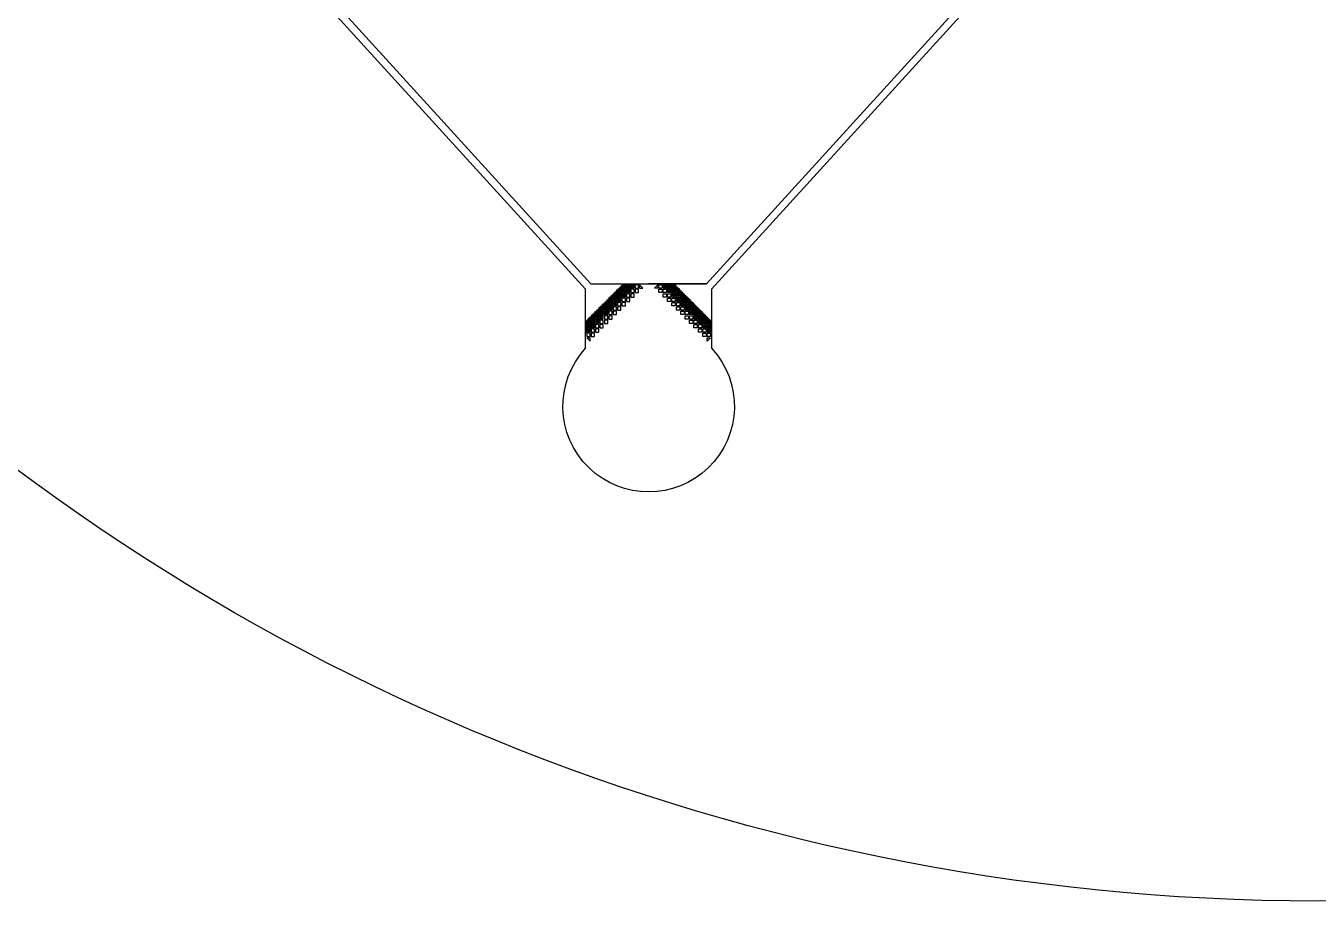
# Model space of a CAD drawing. Header units: inches. Extents: x -29.3 to 29.3, y -29.3 to 29.3.
# Drawn here: x -17.42 to 0, y -29.34 to -17.54 of the extents above; entities that cross this region are included whole.
import ezdxf

# ---------------------------------------------------------------- set-up
doc = ezdxf.new("R2010")
doc.units = ezdxf.units.IN
doc.header["$MEASUREMENT"] = 0

msp = doc.modelspace()

# ---------------------------------------------------------------- linework, layer by layer
for p, q in [((-9.362, -21.02), (-9.307, -21.02)), ((-8.684, -21.02), (-8.738, -21.02)), ((-9.867, -21.525), (-9.867, -21.565)), ((-8.179, -21.525), (-8.179, -21.565))]:
    msp.add_line(p, q)
for points in [[(-8.869, 6.842), (-8.873, -0.312), (-9.02, -0.521), (-9.02, -0.591), (-8.704, -0.591), (-0.923, -9.046), (-0.923, -13.124), (-8.174, -21.086), (-8.174, -21.882, -2.283917), (-9.872, -21.882), (-9.872, -21.086), (-17.123, -13.124), (-17.123, -9.046), (-9.342, -0.591), (-9.025, -0.591), (-9.025, -0.521), (-9.173, -0.312)], [(-11.209, -14.559), (-9.203, -11.018, 0.435677), (-9.238, -10.98), (-11.937, -10.98, -1), (-11.937, -10.77), (-9.238, -10.77, 1), (-9.238, -10.7), (-11.937, -10.7, -1), (-11.937, -10.49), (-9.238, -10.49, 1), (-9.238, -10.42), (-11.937, -10.42, -1), (-11.937, -10.21), (-9.238, -10.21, 0.414214), (-9.203, -10.175), (-9.143, -0.895), (-9.063, -0.691), (-9.298, -0.691), (-17.023, -9.085), (-17.023, -13.085), (-9.801, -21.015), (-8.245, -21.015), (-9.023, -21.015)], [(-8.245, -21.015), (-1.023, -13.085), (-1.023, -9.085), (-8.748, -0.691), (-8.983, -0.691), (-8.899, -0.895), (-8.841, -10.175, 0.414214), (-8.806, -10.21), (-6.106, -10.211, -1), (-6.107, -10.421), (-8.806, -10.42, 1), (-8.806, -10.49), (-6.107, -10.491, -1), (-6.107, -10.701), (-8.806, -10.7, 1), (-8.806, -10.77), (-6.107, -10.771, -1), (-6.107, -10.981), (-8.806, -10.98, 0.489036), (-8.84, -11.024), (-6.836, -14.559)]]:
    msp.add_lwpolyline(points, format="xyb")
for points in [[(-9.411, -21.075), (-9.422, -21.075), (-9.411, -21.065)], [(-9.396, -21.06), (-9.407, -21.06), (-9.396, -21.05)], [(-9.407, -21.075), (-9.407, -21.065), (-9.396, -21.065), (-9.396, -21.075)], [(-9.382, -21.045), (-9.392, -21.045), (-9.382, -21.035)], [(-9.392, -21.06), (-9.392, -21.05), (-9.382, -21.05), (-9.382, -21.06)], [(-9.392, -21.075), (-9.392, -21.065), (-9.382, -21.065), (-9.382, -21.075)], [(-9.367, -21.03), (-9.377, -21.03), (-9.367, -21.02)], [(-9.377, -21.045), (-9.377, -21.035), (-9.367, -21.035), (-9.367, -21.045)], [(-9.377, -21.06), (-9.377, -21.05), (-9.367, -21.05), (-9.367, -21.06)], [(-9.377, -21.075), (-9.377, -21.065), (-9.367, -21.065), (-9.367, -21.075)], [(-9.362, -21.03), (-9.362, -21.02), (-9.352, -21.02), (-9.352, -21.03)], [(-9.362, -21.045), (-9.362, -21.035), (-9.352, -21.035), (-9.352, -21.045)], [(-9.362, -21.06), (-9.362, -21.05), (-9.352, -21.05), (-9.352, -21.06)], [(-9.352, -21.065), (-9.352, -21.075), (-9.362, -21.075), (-9.362, -21.065)], [(-9.347, -21.03), (-9.347, -21.02), (-9.337, -21.02), (-9.337, -21.03)], [(-9.347, -21.045), (-9.347, -21.035), (-9.337, -21.035), (-9.337, -21.045)], [(-9.347, -21.05), (-9.337, -21.05), (-9.337, -21.06), (-9.347, -21.06)], [(-9.337, -21.075), (-9.347, -21.075), (-9.347, -21.065), (-9.337, -21.065)], [(-9.332, -21.03), (-9.332, -21.02), (-9.322, -21.02), (-9.322, -21.03)], [(-9.322, -21.035), (-9.322, -21.045), (-9.332, -21.045), (-9.332, -21.035)], [(-9.33, -21.075), (-9.307, -21.075), (-9.307, -21.052), (-9.33, -21.052)], [(-9.318, -21.02), (-9.307, -21.02), (-9.307, -21.03), (-9.318, -21.03)], [(-9.307, -21.045), (-9.318, -21.045), (-9.318, -21.035), (-9.307, -21.035)], [(-9.3, -21.045), (-9.278, -21.045), (-9.278, -21.023), (-9.3, -21.023)], [(-9.278, -21.075), (-9.278, -21.052), (-9.3, -21.052), (-9.3, -21.075)], [(-9.248, -21.045), (-9.248, -21.023), (-9.27, -21.023), (-9.27, -21.045)], [(-9.27, -21.075), (-9.248, -21.075), (-9.248, -21.052), (-9.27, -21.052)], [(-9.241, -21.045), (-9.218, -21.045), (-9.218, -21.023), (-9.241, -21.023)], [(-9.218, -21.075), (-9.218, -21.052), (-9.241, -21.052), (-9.241, -21.075)], [(-9.204, -21.03), (-9.204, -21.075), (-9.159, -21.075), (-9.159, -21.03)], [(-9.144, -21.075), (-9.099, -21.075), (-9.144, -21.03)], [(-8.901, -21.075), (-8.946, -21.075), (-8.901, -21.03)], [(-8.842, -21.03), (-8.842, -21.075), (-8.887, -21.075), (-8.887, -21.03)], [(-8.805, -21.045), (-8.828, -21.045), (-8.828, -21.023), (-8.805, -21.023)], [(-8.828, -21.075), (-8.828, -21.052), (-8.805, -21.052), (-8.805, -21.075)], [(-8.798, -21.045), (-8.798, -21.023), (-8.775, -21.023), (-8.775, -21.045)], [(-8.775, -21.075), (-8.798, -21.075), (-8.798, -21.052), (-8.775, -21.052)], [(-8.746, -21.045), (-8.768, -21.045), (-8.768, -21.023), (-8.746, -21.023)], [(-8.768, -21.075), (-8.768, -21.052), (-8.746, -21.052), (-8.746, -21.075)], [(-8.728, -21.02), (-8.738, -21.02), (-8.738, -21.03), (-8.728, -21.03)], [(-8.738, -21.045), (-8.728, -21.045), (-8.728, -21.035), (-8.738, -21.035)], [(-8.716, -21.075), (-8.738, -21.075), (-8.738, -21.052), (-8.716, -21.052)], [(-8.713, -21.03), (-8.713, -21.02), (-8.724, -21.02), (-8.724, -21.03)], [(-8.724, -21.035), (-8.724, -21.045), (-8.713, -21.045), (-8.713, -21.035)], [(-8.698, -21.03), (-8.698, -21.02), (-8.709, -21.02), (-8.709, -21.03)], [(-8.698, -21.045), (-8.698, -21.035), (-8.709, -21.035), (-8.709, -21.045)], [(-8.698, -21.05), (-8.709, -21.05), (-8.709, -21.06), (-8.698, -21.06)], [(-8.709, -21.075), (-8.698, -21.075), (-8.698, -21.065), (-8.709, -21.065)], [(-8.684, -21.03), (-8.684, -21.02), (-8.694, -21.02), (-8.694, -21.03)], [(-8.684, -21.045), (-8.684, -21.035), (-8.694, -21.035), (-8.694, -21.045)], [(-8.684, -21.06), (-8.684, -21.05), (-8.694, -21.05), (-8.694, -21.06)], [(-8.694, -21.065), (-8.694, -21.075), (-8.684, -21.075), (-8.684, -21.065)], [(-8.679, -21.03), (-8.669, -21.03), (-8.679, -21.02)], [(-8.669, -21.045), (-8.669, -21.035), (-8.679, -21.035), (-8.679, -21.045)], [(-8.669, -21.06), (-8.669, -21.05), (-8.679, -21.05), (-8.679, -21.06)], [(-8.669, -21.075), (-8.669, -21.065), (-8.679, -21.065), (-8.679, -21.075)], [(-8.664, -21.045), (-8.654, -21.045), (-8.664, -21.035)], [(-8.654, -21.06), (-8.654, -21.05), (-8.664, -21.05), (-8.664, -21.06)], [(-8.654, -21.075), (-8.654, -21.065), (-8.664, -21.065), (-8.664, -21.075)], [(-8.649, -21.06), (-8.639, -21.06), (-8.649, -21.05)], [(-8.639, -21.075), (-8.639, -21.065), (-8.649, -21.065), (-8.649, -21.075)], [(-8.634, -21.075), (-8.624, -21.075), (-8.634, -21.065)], [(-9.589, -21.253), (-9.6, -21.253), (-9.589, -21.243)], [(-9.575, -21.238), (-9.585, -21.238), (-9.575, -21.228)], [(-9.585, -21.253), (-9.585, -21.243), (-9.575, -21.243), (-9.575, -21.253)], [(-9.56, -21.223), (-9.57, -21.223), (-9.56, -21.213)], [(-9.57, -21.238), (-9.57, -21.228), (-9.56, -21.228), (-9.56, -21.238)], [(-9.57, -21.253), (-9.57, -21.243), (-9.56, -21.243), (-9.56, -21.253)], [(-9.545, -21.209), (-9.555, -21.209), (-9.545, -21.198)], [(-9.555, -21.223), (-9.555, -21.213), (-9.545, -21.213), (-9.545, -21.223)], [(-9.555, -21.238), (-9.555, -21.228), (-9.545, -21.228), (-9.545, -21.238)], [(-9.555, -21.253), (-9.555, -21.243), (-9.545, -21.243), (-9.545, -21.253)], [(-9.53, -21.194), (-9.54, -21.194), (-9.53, -21.183)], [(-9.54, -21.209), (-9.54, -21.198), (-9.53, -21.198), (-9.53, -21.209)], [(-9.54, -21.223), (-9.54, -21.213), (-9.53, -21.213), (-9.53, -21.223)], [(-9.54, -21.238), (-9.54, -21.228), (-9.53, -21.228), (-9.53, -21.238)], [(-9.53, -21.243), (-9.53, -21.253), (-9.54, -21.253), (-9.54, -21.243)], [(-9.515, -21.179), (-9.526, -21.179), (-9.515, -21.168)], [(-9.526, -21.194), (-9.526, -21.183), (-9.515, -21.183), (-9.515, -21.194)], [(-9.526, -21.209), (-9.526, -21.198), (-9.515, -21.198), (-9.515, -21.209)], [(-9.526, -21.223), (-9.526, -21.213), (-9.515, -21.213), (-9.515, -21.223)], [(-9.526, -21.228), (-9.515, -21.228), (-9.515, -21.238), (-9.526, -21.238)], [(-9.515, -21.253), (-9.526, -21.253), (-9.526, -21.243), (-9.515, -21.243)], [(-9.5, -21.164), (-9.511, -21.164), (-9.5, -21.154)], [(-9.511, -21.179), (-9.511, -21.168), (-9.5, -21.168), (-9.5, -21.179)], [(-9.511, -21.194), (-9.511, -21.183), (-9.5, -21.183), (-9.5, -21.194)], [(-9.511, -21.209), (-9.511, -21.198), (-9.5, -21.198), (-9.5, -21.209)], [(-9.5, -21.213), (-9.5, -21.223), (-9.511, -21.223), (-9.511, -21.213)], [(-9.485, -21.253), (-9.485, -21.231), (-9.508, -21.231), (-9.508, -21.253)], [(-9.485, -21.149), (-9.496, -21.149), (-9.485, -21.139)], [(-9.496, -21.164), (-9.496, -21.154), (-9.485, -21.154), (-9.485, -21.164)], [(-9.496, -21.179), (-9.496, -21.168), (-9.485, -21.168), (-9.485, -21.179)], [(-9.496, -21.194), (-9.496, -21.183), (-9.485, -21.183), (-9.485, -21.194)], [(-9.496, -21.198), (-9.485, -21.198), (-9.485, -21.209), (-9.496, -21.209)], [(-9.485, -21.223), (-9.496, -21.223), (-9.496, -21.213), (-9.485, -21.213)], [(-9.471, -21.134), (-9.481, -21.134), (-9.471, -21.124)], [(-9.481, -21.149), (-9.481, -21.139), (-9.471, -21.139), (-9.471, -21.149)], [(-9.481, -21.164), (-9.481, -21.154), (-9.471, -21.154), (-9.471, -21.164)], [(-9.481, -21.179), (-9.481, -21.168), (-9.471, -21.168), (-9.471, -21.179)], [(-9.471, -21.183), (-9.471, -21.194), (-9.481, -21.194), (-9.481, -21.183)], [(-9.456, -21.223), (-9.456, -21.201), (-9.478, -21.201), (-9.478, -21.223)], [(-9.456, -21.253), (-9.456, -21.231), (-9.478, -21.231), (-9.478, -21.253)], [(-9.456, -21.119), (-9.466, -21.119), (-9.456, -21.109)], [(-9.466, -21.134), (-9.466, -21.124), (-9.456, -21.124), (-9.456, -21.134)], [(-9.466, -21.149), (-9.466, -21.139), (-9.456, -21.139), (-9.456, -21.149)], [(-9.466, -21.164), (-9.466, -21.154), (-9.456, -21.154), (-9.456, -21.164)], [(-9.466, -21.168), (-9.456, -21.168), (-9.456, -21.179), (-9.466, -21.179)], [(-9.456, -21.194), (-9.466, -21.194), (-9.466, -21.183), (-9.456, -21.183)], [(-9.441, -21.105), (-9.451, -21.105), (-9.441, -21.094)], [(-9.451, -21.119), (-9.451, -21.109), (-9.441, -21.109), (-9.441, -21.119)], [(-9.451, -21.134), (-9.451, -21.124), (-9.441, -21.124), (-9.441, -21.134)], [(-9.451, -21.149), (-9.451, -21.139), (-9.441, -21.139), (-9.441, -21.149)], [(-9.441, -21.154), (-9.441, -21.164), (-9.451, -21.164), (-9.451, -21.154)], [(-9.449, -21.194), (-9.426, -21.194), (-9.426, -21.171), (-9.449, -21.171)], [(-9.426, -21.223), (-9.426, -21.201), (-9.449, -21.201), (-9.449, -21.223)], [(-9.449, -21.253), (-9.426, -21.253), (-9.426, -21.231), (-9.449, -21.231)], [(-9.426, -21.09), (-9.436, -21.09), (-9.426, -21.079)], [(-9.436, -21.105), (-9.436, -21.094), (-9.426, -21.094), (-9.426, -21.105)], [(-9.436, -21.119), (-9.436, -21.109), (-9.426, -21.109), (-9.426, -21.119)], [(-9.436, -21.134), (-9.436, -21.124), (-9.426, -21.124), (-9.426, -21.134)], [(-9.436, -21.139), (-9.426, -21.139), (-9.426, -21.149), (-9.436, -21.149)], [(-9.426, -21.164), (-9.436, -21.164), (-9.436, -21.154), (-9.426, -21.154)], [(-9.422, -21.09), (-9.422, -21.079), (-9.411, -21.079), (-9.411, -21.09)], [(-9.422, -21.105), (-9.422, -21.094), (-9.411, -21.094), (-9.411, -21.105)], [(-9.422, -21.119), (-9.422, -21.109), (-9.411, -21.109), (-9.411, -21.119)], [(-9.411, -21.124), (-9.411, -21.134), (-9.422, -21.134), (-9.422, -21.124)], [(-9.419, -21.164), (-9.396, -21.164), (-9.396, -21.141), (-9.419, -21.141)], [(-9.396, -21.194), (-9.396, -21.171), (-9.419, -21.171), (-9.419, -21.194)], [(-9.419, -21.223), (-9.396, -21.223), (-9.396, -21.201), (-9.419, -21.201)], [(-9.396, -21.253), (-9.396, -21.231), (-9.419, -21.231), (-9.419, -21.253)], [(-9.407, -21.09), (-9.407, -21.079), (-9.396, -21.079), (-9.396, -21.09)], [(-9.407, -21.105), (-9.407, -21.094), (-9.396, -21.094), (-9.396, -21.105)], [(-9.407, -21.109), (-9.396, -21.109), (-9.396, -21.119), (-9.407, -21.119)], [(-9.396, -21.134), (-9.407, -21.134), (-9.407, -21.124), (-9.396, -21.124)], [(-9.392, -21.09), (-9.392, -21.079), (-9.382, -21.079), (-9.382, -21.09)], [(-9.382, -21.094), (-9.382, -21.105), (-9.392, -21.105), (-9.392, -21.094)], [(-9.389, -21.134), (-9.367, -21.134), (-9.367, -21.112), (-9.389, -21.112)], [(-9.367, -21.164), (-9.367, -21.141), (-9.389, -21.141), (-9.389, -21.164)], [(-9.389, -21.194), (-9.367, -21.194), (-9.367, -21.171), (-9.389, -21.171)], [(-9.337, -21.208), (-9.382, -21.208), (-9.382, -21.253), (-9.337, -21.253)], [(-9.377, -21.079), (-9.367, -21.079), (-9.367, -21.09), (-9.377, -21.09)], [(-9.367, -21.105), (-9.377, -21.105), (-9.377, -21.094), (-9.367, -21.094)], [(-9.359, -21.105), (-9.337, -21.105), (-9.337, -21.082), (-9.359, -21.082)], [(-9.337, -21.134), (-9.337, -21.112), (-9.359, -21.112), (-9.359, -21.134)], [(-9.359, -21.164), (-9.337, -21.164), (-9.337, -21.141), (-9.359, -21.141)], [(-9.337, -21.194), (-9.337, -21.171), (-9.359, -21.171), (-9.359, -21.194)], [(-9.307, -21.105), (-9.307, -21.082), (-9.33, -21.082), (-9.33, -21.105)], [(-9.33, -21.134), (-9.307, -21.134), (-9.307, -21.112), (-9.33, -21.112)], [(-9.278, -21.149), (-9.323, -21.149), (-9.323, -21.194), (-9.278, -21.194)], [(-9.323, -21.208), (-9.323, -21.253), (-9.278, -21.253), (-9.278, -21.208)], [(-9.3, -21.105), (-9.278, -21.105), (-9.278, -21.082), (-9.3, -21.082)], [(-9.278, -21.134), (-9.278, -21.112), (-9.3, -21.112), (-9.3, -21.134)], [(-9.218, -21.089), (-9.263, -21.089), (-9.263, -21.134), (-9.218, -21.134)], [(-9.263, -21.149), (-9.263, -21.194), (-9.218, -21.194), (-9.218, -21.149)], [(-9.204, -21.134), (-9.159, -21.134), (-9.159, -21.089), (-9.204, -21.089)], [(-8.842, -21.134), (-8.887, -21.134), (-8.887, -21.089), (-8.842, -21.089)], [(-8.828, -21.089), (-8.783, -21.089), (-8.783, -21.134), (-8.828, -21.134)], [(-8.783, -21.149), (-8.783, -21.194), (-8.828, -21.194), (-8.828, -21.149)], [(-8.746, -21.105), (-8.768, -21.105), (-8.768, -21.082), (-8.746, -21.082)], [(-8.768, -21.134), (-8.768, -21.112), (-8.746, -21.112), (-8.746, -21.134)], [(-8.768, -21.149), (-8.723, -21.149), (-8.723, -21.194), (-8.768, -21.194)], [(-8.723, -21.208), (-8.723, -21.253), (-8.768, -21.253), (-8.768, -21.208)], [(-8.738, -21.105), (-8.738, -21.082), (-8.716, -21.082), (-8.716, -21.105)], [(-8.716, -21.134), (-8.738, -21.134), (-8.738, -21.112), (-8.716, -21.112)], [(-8.686, -21.105), (-8.709, -21.105), (-8.709, -21.082), (-8.686, -21.082)], [(-8.709, -21.134), (-8.709, -21.112), (-8.686, -21.112), (-8.686, -21.134)], [(-8.686, -21.164), (-8.709, -21.164), (-8.709, -21.141), (-8.686, -21.141)], [(-8.709, -21.194), (-8.709, -21.171), (-8.686, -21.171), (-8.686, -21.194)], [(-8.709, -21.208), (-8.664, -21.208), (-8.664, -21.253), (-8.709, -21.253)], [(-8.669, -21.079), (-8.679, -21.079), (-8.679, -21.09), (-8.669, -21.09)], [(-8.679, -21.105), (-8.669, -21.105), (-8.669, -21.094), (-8.679, -21.094)], [(-8.657, -21.134), (-8.679, -21.134), (-8.679, -21.112), (-8.657, -21.112)], [(-8.679, -21.164), (-8.679, -21.141), (-8.657, -21.141), (-8.657, -21.164)], [(-8.657, -21.194), (-8.679, -21.194), (-8.679, -21.171), (-8.657, -21.171)], [(-8.654, -21.09), (-8.654, -21.079), (-8.664, -21.079), (-8.664, -21.09)], [(-8.664, -21.094), (-8.664, -21.105), (-8.654, -21.105), (-8.654, -21.094)], [(-8.639, -21.09), (-8.639, -21.079), (-8.649, -21.079), (-8.649, -21.09)], [(-8.639, -21.105), (-8.639, -21.094), (-8.649, -21.094), (-8.649, -21.105)], [(-8.639, -21.109), (-8.649, -21.109), (-8.649, -21.119), (-8.639, -21.119)], [(-8.649, -21.134), (-8.639, -21.134), (-8.639, -21.124), (-8.649, -21.124)], [(-8.627, -21.164), (-8.649, -21.164), (-8.649, -21.141), (-8.627, -21.141)], [(-8.649, -21.194), (-8.649, -21.171), (-8.627, -21.171), (-8.627, -21.194)], [(-8.627, -21.223), (-8.649, -21.223), (-8.649, -21.201), (-8.627, -21.201)], [(-8.649, -21.253), (-8.649, -21.231), (-8.627, -21.231), (-8.627, -21.253)], [(-8.624, -21.09), (-8.624, -21.079), (-8.634, -21.079), (-8.634, -21.09)], [(-8.624, -21.105), (-8.624, -21.094), (-8.634, -21.094), (-8.634, -21.105)], [(-8.624, -21.119), (-8.624, -21.109), (-8.634, -21.109), (-8.634, -21.119)], [(-8.634, -21.124), (-8.634, -21.134), (-8.624, -21.134), (-8.624, -21.124)], [(-8.62, -21.09), (-8.609, -21.09), (-8.62, -21.079)], [(-8.609, -21.105), (-8.609, -21.094), (-8.62, -21.094), (-8.62, -21.105)], [(-8.609, -21.119), (-8.609, -21.109), (-8.62, -21.109), (-8.62, -21.119)], [(-8.609, -21.134), (-8.609, -21.124), (-8.62, -21.124), (-8.62, -21.134)], [(-8.609, -21.139), (-8.62, -21.139), (-8.62, -21.149), (-8.609, -21.149)], [(-8.62, -21.164), (-8.609, -21.164), (-8.609, -21.154), (-8.62, -21.154)], [(-8.597, -21.194), (-8.62, -21.194), (-8.62, -21.171), (-8.597, -21.171)], [(-8.62, -21.223), (-8.62, -21.201), (-8.597, -21.201), (-8.597, -21.223)], [(-8.597, -21.253), (-8.62, -21.253), (-8.62, -21.231), (-8.597, -21.231)], [(-8.605, -21.105), (-8.594, -21.105), (-8.605, -21.094)], [(-8.594, -21.119), (-8.594, -21.109), (-8.605, -21.109), (-8.605, -21.119)], [(-8.594, -21.134), (-8.594, -21.124), (-8.605, -21.124), (-8.605, -21.134)], [(-8.594, -21.149), (-8.594, -21.139), (-8.605, -21.139), (-8.605, -21.149)], [(-8.605, -21.154), (-8.605, -21.164), (-8.594, -21.164), (-8.594, -21.154)], [(-8.59, -21.119), (-8.58, -21.119), (-8.59, -21.109)], [(-8.58, -21.134), (-8.58, -21.124), (-8.59, -21.124), (-8.59, -21.134)], [(-8.58, -21.149), (-8.58, -21.139), (-8.59, -21.139), (-8.59, -21.149)], [(-8.58, -21.164), (-8.58, -21.154), (-8.59, -21.154), (-8.59, -21.164)], [(-8.58, -21.168), (-8.59, -21.168), (-8.59, -21.179), (-8.58, -21.179)], [(-8.59, -21.194), (-8.58, -21.194), (-8.58, -21.183), (-8.59, -21.183)], [(-8.59, -21.223), (-8.59, -21.201), (-8.567, -21.201), (-8.567, -21.223)], [(-8.59, -21.253), (-8.59, -21.231), (-8.567, -21.231), (-8.567, -21.253)], [(-8.575, -21.134), (-8.565, -21.134), (-8.575, -21.124)], [(-8.565, -21.149), (-8.565, -21.139), (-8.575, -21.139), (-8.575, -21.149)], [(-8.565, -21.164), (-8.565, -21.154), (-8.575, -21.154), (-8.575, -21.164)], [(-8.565, -21.179), (-8.565, -21.168), (-8.575, -21.168), (-8.575, -21.179)], [(-8.575, -21.183), (-8.575, -21.194), (-8.565, -21.194), (-8.565, -21.183)], [(-8.56, -21.149), (-8.55, -21.149), (-8.56, -21.139)], [(-8.55, -21.164), (-8.55, -21.154), (-8.56, -21.154), (-8.56, -21.164)], [(-8.55, -21.179), (-8.55, -21.168), (-8.56, -21.168), (-8.56, -21.179)], [(-8.55, -21.194), (-8.55, -21.183), (-8.56, -21.183), (-8.56, -21.194)], [(-8.55, -21.198), (-8.56, -21.198), (-8.56, -21.209), (-8.55, -21.209)], [(-8.56, -21.223), (-8.55, -21.223), (-8.55, -21.213), (-8.56, -21.213)], [(-8.56, -21.253), (-8.56, -21.231), (-8.538, -21.231), (-8.538, -21.253)], [(-8.545, -21.164), (-8.535, -21.164), (-8.545, -21.154)], [(-8.535, -21.179), (-8.535, -21.168), (-8.545, -21.168), (-8.545, -21.179)], [(-8.535, -21.194), (-8.535, -21.183), (-8.545, -21.183), (-8.545, -21.194)], [(-8.535, -21.209), (-8.535, -21.198), (-8.545, -21.198), (-8.545, -21.209)], [(-8.545, -21.213), (-8.545, -21.223), (-8.535, -21.223), (-8.535, -21.213)], [(-8.531, -21.179), (-8.52, -21.179), (-8.531, -21.168)], [(-8.52, -21.194), (-8.52, -21.183), (-8.531, -21.183), (-8.531, -21.194)], [(-8.52, -21.209), (-8.52, -21.198), (-8.531, -21.198), (-8.531, -21.209)], [(-8.52, -21.223), (-8.52, -21.213), (-8.531, -21.213), (-8.531, -21.223)], [(-8.52, -21.228), (-8.531, -21.228), (-8.531, -21.238), (-8.52, -21.238)], [(-8.531, -21.253), (-8.52, -21.253), (-8.52, -21.243), (-8.531, -21.243)], [(-8.516, -21.194), (-8.505, -21.194), (-8.516, -21.183)], [(-8.505, -21.209), (-8.505, -21.198), (-8.516, -21.198), (-8.516, -21.209)], [(-8.505, -21.223), (-8.505, -21.213), (-8.516, -21.213), (-8.516, -21.223)], [(-8.505, -21.238), (-8.505, -21.228), (-8.516, -21.228), (-8.516, -21.238)], [(-8.516, -21.243), (-8.516, -21.253), (-8.505, -21.253), (-8.505, -21.243)], [(-8.501, -21.209), (-8.49, -21.209), (-8.501, -21.198)], [(-8.49, -21.223), (-8.49, -21.213), (-8.501, -21.213), (-8.501, -21.223)], [(-8.49, -21.238), (-8.49, -21.228), (-8.501, -21.228), (-8.501, -21.238)], [(-8.49, -21.253), (-8.49, -21.243), (-8.501, -21.243), (-8.501, -21.253)], [(-8.486, -21.223), (-8.476, -21.223), (-8.486, -21.213)], [(-8.476, -21.238), (-8.476, -21.228), (-8.486, -21.228), (-8.486, -21.238)], [(-8.476, -21.253), (-8.476, -21.243), (-8.486, -21.243), (-8.486, -21.253)], [(-8.471, -21.238), (-8.461, -21.238), (-8.471, -21.228)], [(-8.461, -21.253), (-8.461, -21.243), (-8.471, -21.243), (-8.471, -21.253)], [(-8.456, -21.253), (-8.446, -21.253), (-8.456, -21.243)], [(-9.768, -21.431), (-9.778, -21.431), (-9.768, -21.421)], [(-9.753, -21.416), (-9.763, -21.416), (-9.753, -21.406)], [(-9.763, -21.431), (-9.763, -21.421), (-9.753, -21.421), (-9.753, -21.431)], [(-9.738, -21.402), (-9.748, -21.402), (-9.738, -21.391)], [(-9.748, -21.416), (-9.748, -21.406), (-9.738, -21.406), (-9.738, -21.416)], [(-9.748, -21.431), (-9.748, -21.421), (-9.738, -21.421), (-9.738, -21.431)], [(-9.723, -21.387), (-9.733, -21.387), (-9.723, -21.376)], [(-9.733, -21.402), (-9.733, -21.391), (-9.723, -21.391), (-9.723, -21.402)], [(-9.733, -21.416), (-9.733, -21.406), (-9.723, -21.406), (-9.723, -21.416)], [(-9.733, -21.431), (-9.733, -21.421), (-9.723, -21.421), (-9.723, -21.431)], [(-9.708, -21.372), (-9.719, -21.372), (-9.708, -21.362)], [(-9.719, -21.387), (-9.719, -21.376), (-9.708, -21.376), (-9.708, -21.387)], [(-9.719, -21.402), (-9.719, -21.391), (-9.708, -21.391), (-9.708, -21.402)], [(-9.719, -21.416), (-9.719, -21.406), (-9.708, -21.406), (-9.708, -21.416)], [(-9.708, -21.421), (-9.708, -21.431), (-9.719, -21.431), (-9.719, -21.421)], [(-9.693, -21.357), (-9.704, -21.357), (-9.693, -21.347)], [(-9.704, -21.372), (-9.704, -21.362), (-9.693, -21.362), (-9.693, -21.372)], [(-9.704, -21.387), (-9.704, -21.376), (-9.693, -21.376), (-9.693, -21.387)], [(-9.704, -21.402), (-9.704, -21.391), (-9.693, -21.391), (-9.693, -21.402)], [(-9.704, -21.406), (-9.693, -21.406), (-9.693, -21.416), (-9.704, -21.416)], [(-9.693, -21.431), (-9.704, -21.431), (-9.704, -21.421), (-9.693, -21.421)], [(-9.679, -21.342), (-9.689, -21.342), (-9.679, -21.332)], [(-9.689, -21.357), (-9.689, -21.347), (-9.679, -21.347), (-9.679, -21.357)], [(-9.689, -21.372), (-9.689, -21.362), (-9.679, -21.362), (-9.679, -21.372)], [(-9.689, -21.387), (-9.689, -21.376), (-9.679, -21.376), (-9.679, -21.387)], [(-9.679, -21.391), (-9.679, -21.402), (-9.689, -21.402), (-9.689, -21.391)], [(-9.686, -21.431), (-9.664, -21.431), (-9.664, -21.409), (-9.686, -21.409)], [(-9.664, -21.327), (-9.674, -21.327), (-9.664, -21.317)], [(-9.674, -21.342), (-9.674, -21.332), (-9.664, -21.332), (-9.664, -21.342)], [(-9.674, -21.357), (-9.674, -21.347), (-9.664, -21.347), (-9.664, -21.357)], [(-9.674, -21.372), (-9.674, -21.362), (-9.664, -21.362), (-9.664, -21.372)], [(-9.674, -21.376), (-9.664, -21.376), (-9.664, -21.387), (-9.674, -21.387)], [(-9.664, -21.402), (-9.674, -21.402), (-9.674, -21.391), (-9.664, -21.391)], [(-9.649, -21.312), (-9.659, -21.312), (-9.649, -21.302)], [(-9.659, -21.327), (-9.659, -21.317), (-9.649, -21.317), (-9.649, -21.327)], [(-9.659, -21.342), (-9.659, -21.332), (-9.649, -21.332), (-9.649, -21.342)], [(-9.659, -21.357), (-9.659, -21.347), (-9.649, -21.347), (-9.649, -21.357)], [(-9.649, -21.362), (-9.649, -21.372), (-9.659, -21.372), (-9.659, -21.362)], [(-9.656, -21.402), (-9.634, -21.402), (-9.634, -21.379), (-9.656, -21.379)], [(-9.634, -21.431), (-9.634, -21.409), (-9.656, -21.409), (-9.656, -21.431)], [(-9.634, -21.298), (-9.644, -21.298), (-9.634, -21.287)], [(-9.644, -21.312), (-9.644, -21.302), (-9.634, -21.302), (-9.634, -21.312)], [(-9.644, -21.327), (-9.644, -21.317), (-9.634, -21.317), (-9.634, -21.327)], [(-9.644, -21.342), (-9.644, -21.332), (-9.634, -21.332), (-9.634, -21.342)], [(-9.644, -21.347), (-9.634, -21.347), (-9.634, -21.357), (-9.644, -21.357)], [(-9.634, -21.372), (-9.644, -21.372), (-9.644, -21.362), (-9.634, -21.362)], [(-9.619, -21.283), (-9.629, -21.283), (-9.619, -21.272)], [(-9.629, -21.298), (-9.629, -21.287), (-9.619, -21.287), (-9.619, -21.298)], [(-9.629, -21.312), (-9.629, -21.302), (-9.619, -21.302), (-9.619, -21.312)], [(-9.629, -21.327), (-9.629, -21.317), (-9.619, -21.317), (-9.619, -21.327)], [(-9.619, -21.332), (-9.619, -21.342), (-9.629, -21.342), (-9.629, -21.332)], [(-9.627, -21.372), (-9.604, -21.372), (-9.604, -21.349), (-9.627, -21.349)], [(-9.604, -21.402), (-9.604, -21.379), (-9.627, -21.379), (-9.627, -21.402)], [(-9.627, -21.431), (-9.604, -21.431), (-9.604, -21.409), (-9.627, -21.409)], [(-9.604, -21.268), (-9.615, -21.268), (-9.604, -21.258)], [(-9.615, -21.283), (-9.615, -21.272), (-9.604, -21.272), (-9.604, -21.283)], [(-9.615, -21.298), (-9.615, -21.287), (-9.604, -21.287), (-9.604, -21.298)], [(-9.615, -21.312), (-9.615, -21.302), (-9.604, -21.302), (-9.604, -21.312)], [(-9.615, -21.317), (-9.604, -21.317), (-9.604, -21.327), (-9.615, -21.327)], [(-9.604, -21.342), (-9.615, -21.342), (-9.615, -21.332), (-9.604, -21.332)], [(-9.6, -21.268), (-9.6, -21.258), (-9.589, -21.258), (-9.589, -21.268)], [(-9.6, -21.283), (-9.6, -21.272), (-9.589, -21.272), (-9.589, -21.283)], [(-9.6, -21.298), (-9.6, -21.287), (-9.589, -21.287), (-9.589, -21.298)], [(-9.589, -21.302), (-9.589, -21.312), (-9.6, -21.312), (-9.6, -21.302)], [(-9.597, -21.342), (-9.575, -21.342), (-9.575, -21.32), (-9.597, -21.32)], [(-9.575, -21.372), (-9.575, -21.349), (-9.597, -21.349), (-9.597, -21.372)], [(-9.597, -21.402), (-9.575, -21.402), (-9.575, -21.379), (-9.597, -21.379)], [(-9.575, -21.431), (-9.575, -21.409), (-9.597, -21.409), (-9.597, -21.431)], [(-9.585, -21.268), (-9.585, -21.258), (-9.575, -21.258), (-9.575, -21.268)], [(-9.585, -21.283), (-9.585, -21.272), (-9.575, -21.272), (-9.575, -21.283)], [(-9.585, -21.287), (-9.575, -21.287), (-9.575, -21.298), (-9.585, -21.298)], [(-9.575, -21.312), (-9.585, -21.312), (-9.585, -21.302), (-9.575, -21.302)], [(-9.57, -21.268), (-9.57, -21.258), (-9.56, -21.258), (-9.56, -21.268)], [(-9.56, -21.272), (-9.56, -21.283), (-9.57, -21.283), (-9.57, -21.272)], [(-9.567, -21.312), (-9.545, -21.312), (-9.545, -21.29), (-9.567, -21.29)], [(-9.545, -21.342), (-9.545, -21.32), (-9.567, -21.32), (-9.567, -21.342)], [(-9.567, -21.372), (-9.545, -21.372), (-9.545, -21.349), (-9.567, -21.349)], [(-9.515, -21.386), (-9.56, -21.386), (-9.56, -21.431), (-9.515, -21.431)], [(-9.555, -21.258), (-9.545, -21.258), (-9.545, -21.268), (-9.555, -21.268)], [(-9.545, -21.283), (-9.555, -21.283), (-9.555, -21.272), (-9.545, -21.272)], [(-9.538, -21.283), (-9.515, -21.283), (-9.515, -21.26), (-9.538, -21.26)], [(-9.515, -21.312), (-9.515, -21.29), (-9.538, -21.29), (-9.538, -21.312)], [(-9.538, -21.342), (-9.515, -21.342), (-9.515, -21.32), (-9.538, -21.32)], [(-9.515, -21.372), (-9.515, -21.349), (-9.538, -21.349), (-9.538, -21.372)], [(-9.485, -21.283), (-9.485, -21.26), (-9.508, -21.26), (-9.508, -21.283)], [(-9.508, -21.312), (-9.485, -21.312), (-9.485, -21.29), (-9.508, -21.29)], [(-9.456, -21.327), (-9.501, -21.327), (-9.501, -21.372), (-9.456, -21.372)], [(-9.501, -21.386), (-9.501, -21.431), (-9.456, -21.431), (-9.456, -21.386)], [(-9.478, -21.283), (-9.456, -21.283), (-9.456, -21.26), (-9.478, -21.26)], [(-9.456, -21.312), (-9.456, -21.29), (-9.478, -21.29), (-9.478, -21.312)], [(-9.441, -21.267), (-9.441, -21.312), (-9.396, -21.312), (-9.396, -21.267)], [(-9.441, -21.372), (-9.396, -21.372), (-9.396, -21.327), (-9.441, -21.327)], [(-9.382, -21.267), (-9.382, -21.312), (-9.337, -21.312), (-9.337, -21.267)], [(-8.664, -21.267), (-8.664, -21.312), (-8.709, -21.312), (-8.709, -21.267)], [(-8.604, -21.267), (-8.604, -21.312), (-8.649, -21.312), (-8.649, -21.267)], [(-8.604, -21.372), (-8.649, -21.372), (-8.649, -21.327), (-8.604, -21.327)], [(-8.567, -21.283), (-8.59, -21.283), (-8.59, -21.26), (-8.567, -21.26)], [(-8.59, -21.312), (-8.59, -21.29), (-8.567, -21.29), (-8.567, -21.312)], [(-8.59, -21.327), (-8.545, -21.327), (-8.545, -21.372), (-8.59, -21.372)], [(-8.545, -21.386), (-8.545, -21.431), (-8.59, -21.431), (-8.59, -21.386)], [(-8.56, -21.283), (-8.56, -21.26), (-8.538, -21.26), (-8.538, -21.283)], [(-8.538, -21.312), (-8.56, -21.312), (-8.56, -21.29), (-8.538, -21.29)], [(-8.508, -21.283), (-8.531, -21.283), (-8.531, -21.26), (-8.508, -21.26)], [(-8.531, -21.312), (-8.531, -21.29), (-8.508, -21.29), (-8.508, -21.312)], [(-8.508, -21.342), (-8.531, -21.342), (-8.531, -21.32), (-8.508, -21.32)], [(-8.531, -21.372), (-8.531, -21.349), (-8.508, -21.349), (-8.508, -21.372)], [(-8.531, -21.386), (-8.486, -21.386), (-8.486, -21.431), (-8.531, -21.431)], [(-8.49, -21.258), (-8.501, -21.258), (-8.501, -21.268), (-8.49, -21.268)], [(-8.501, -21.283), (-8.49, -21.283), (-8.49, -21.272), (-8.501, -21.272)], [(-8.478, -21.312), (-8.501, -21.312), (-8.501, -21.29), (-8.478, -21.29)], [(-8.501, -21.342), (-8.501, -21.32), (-8.478, -21.32), (-8.478, -21.342)], [(-8.478, -21.372), (-8.501, -21.372), (-8.501, -21.349), (-8.478, -21.349)], [(-8.476, -21.268), (-8.476, -21.258), (-8.486, -21.258), (-8.486, -21.268)], [(-8.486, -21.272), (-8.486, -21.283), (-8.476, -21.283), (-8.476, -21.272)], [(-8.461, -21.268), (-8.461, -21.258), (-8.471, -21.258), (-8.471, -21.268)], [(-8.461, -21.283), (-8.461, -21.272), (-8.471, -21.272), (-8.471, -21.283)], [(-8.461, -21.287), (-8.471, -21.287), (-8.471, -21.298), (-8.461, -21.298)], [(-8.471, -21.312), (-8.461, -21.312), (-8.461, -21.302), (-8.471, -21.302)], [(-8.449, -21.342), (-8.471, -21.342), (-8.471, -21.32), (-8.449, -21.32)], [(-8.471, -21.372), (-8.471, -21.349), (-8.449, -21.349), (-8.449, -21.372)], [(-8.449, -21.402), (-8.471, -21.402), (-8.471, -21.379), (-8.449, -21.379)], [(-8.471, -21.431), (-8.471, -21.409), (-8.449, -21.409), (-8.449, -21.431)], [(-8.446, -21.268), (-8.446, -21.258), (-8.456, -21.258), (-8.456, -21.268)], [(-8.446, -21.283), (-8.446, -21.272), (-8.456, -21.272), (-8.456, -21.283)], [(-8.446, -21.298), (-8.446, -21.287), (-8.456, -21.287), (-8.456, -21.298)], [(-8.456, -21.302), (-8.456, -21.312), (-8.446, -21.312), (-8.446, -21.302)], [(-8.441, -21.268), (-8.431, -21.268), (-8.441, -21.258)], [(-8.431, -21.283), (-8.431, -21.272), (-8.441, -21.272), (-8.441, -21.283)], [(-8.431, -21.298), (-8.431, -21.287), (-8.441, -21.287), (-8.441, -21.298)], [(-8.431, -21.312), (-8.431, -21.302), (-8.441, -21.302), (-8.441, -21.312)], [(-8.431, -21.317), (-8.441, -21.317), (-8.441, -21.327), (-8.431, -21.327)], [(-8.441, -21.342), (-8.431, -21.342), (-8.431, -21.332), (-8.441, -21.332)], [(-8.419, -21.372), (-8.441, -21.372), (-8.441, -21.349), (-8.419, -21.349)], [(-8.441, -21.402), (-8.441, -21.379), (-8.419, -21.379), (-8.419, -21.402)], [(-8.419, -21.431), (-8.441, -21.431), (-8.441, -21.409), (-8.419, -21.409)], [(-8.427, -21.283), (-8.416, -21.283), (-8.427, -21.272)], [(-8.416, -21.298), (-8.416, -21.287), (-8.427, -21.287), (-8.427, -21.298)], [(-8.416, -21.312), (-8.416, -21.302), (-8.427, -21.302), (-8.427, -21.312)], [(-8.416, -21.327), (-8.416, -21.317), (-8.427, -21.317), (-8.427, -21.327)], [(-8.427, -21.332), (-8.427, -21.342), (-8.416, -21.342), (-8.416, -21.332)], [(-8.412, -21.298), (-8.401, -21.298), (-8.412, -21.287)], [(-8.401, -21.312), (-8.401, -21.302), (-8.412, -21.302), (-8.412, -21.312)], [(-8.401, -21.327), (-8.401, -21.317), (-8.412, -21.317), (-8.412, -21.327)], [(-8.401, -21.342), (-8.401, -21.332), (-8.412, -21.332), (-8.412, -21.342)], [(-8.401, -21.347), (-8.412, -21.347), (-8.412, -21.357), (-8.401, -21.357)], [(-8.412, -21.372), (-8.401, -21.372), (-8.401, -21.362), (-8.412, -21.362)], [(-8.389, -21.402), (-8.412, -21.402), (-8.412, -21.379), (-8.389, -21.379)], [(-8.412, -21.431), (-8.412, -21.409), (-8.389, -21.409), (-8.389, -21.431)], [(-8.397, -21.312), (-8.387, -21.312), (-8.397, -21.302)], [(-8.387, -21.327), (-8.387, -21.317), (-8.397, -21.317), (-8.397, -21.327)], [(-8.387, -21.342), (-8.387, -21.332), (-8.397, -21.332), (-8.397, -21.342)], [(-8.387, -21.357), (-8.387, -21.347), (-8.397, -21.347), (-8.397, -21.357)], [(-8.397, -21.362), (-8.397, -21.372), (-8.387, -21.372), (-8.387, -21.362)], [(-8.382, -21.327), (-8.372, -21.327), (-8.382, -21.317)], [(-8.372, -21.342), (-8.372, -21.332), (-8.382, -21.332), (-8.382, -21.342)], [(-8.372, -21.357), (-8.372, -21.347), (-8.382, -21.347), (-8.382, -21.357)], [(-8.372, -21.372), (-8.372, -21.362), (-8.382, -21.362), (-8.382, -21.372)], [(-8.372, -21.376), (-8.382, -21.376), (-8.382, -21.387), (-8.372, -21.387)], [(-8.382, -21.402), (-8.372, -21.402), (-8.372, -21.391), (-8.382, -21.391)], [(-8.36, -21.431), (-8.382, -21.431), (-8.382, -21.409), (-8.36, -21.409)], [(-8.367, -21.342), (-8.357, -21.342), (-8.367, -21.332)], [(-8.357, -21.357), (-8.357, -21.347), (-8.367, -21.347), (-8.367, -21.357)], [(-8.357, -21.372), (-8.357, -21.362), (-8.367, -21.362), (-8.367, -21.372)], [(-8.357, -21.387), (-8.357, -21.376), (-8.367, -21.376), (-8.367, -21.387)], [(-8.367, -21.391), (-8.367, -21.402), (-8.357, -21.402), (-8.357, -21.391)], [(-8.352, -21.357), (-8.342, -21.357), (-8.352, -21.347)], [(-8.342, -21.372), (-8.342, -21.362), (-8.352, -21.362), (-8.352, -21.372)], [(-8.342, -21.387), (-8.342, -21.376), (-8.352, -21.376), (-8.352, -21.387)], [(-8.342, -21.402), (-8.342, -21.391), (-8.352, -21.391), (-8.352, -21.402)], [(-8.342, -21.406), (-8.352, -21.406), (-8.352, -21.416), (-8.342, -21.416)], [(-8.352, -21.431), (-8.342, -21.431), (-8.342, -21.421), (-8.352, -21.421)], [(-8.337, -21.372), (-8.327, -21.372), (-8.337, -21.362)], [(-8.327, -21.387), (-8.327, -21.376), (-8.337, -21.376), (-8.337, -21.387)], [(-8.327, -21.402), (-8.327, -21.391), (-8.337, -21.391), (-8.337, -21.402)], [(-8.327, -21.416), (-8.327, -21.406), (-8.337, -21.406), (-8.337, -21.416)], [(-8.337, -21.421), (-8.337, -21.431), (-8.327, -21.431), (-8.327, -21.421)], [(-8.323, -21.387), (-8.312, -21.387), (-8.323, -21.376)], [(-8.312, -21.402), (-8.312, -21.391), (-8.323, -21.391), (-8.323, -21.402)], [(-8.312, -21.416), (-8.312, -21.406), (-8.323, -21.406), (-8.323, -21.416)], [(-8.312, -21.431), (-8.312, -21.421), (-8.323, -21.421), (-8.323, -21.431)], [(-8.308, -21.402), (-8.297, -21.402), (-8.308, -21.391)], [(-8.297, -21.416), (-8.297, -21.406), (-8.308, -21.406), (-8.308, -21.416)], [(-8.297, -21.431), (-8.297, -21.421), (-8.308, -21.421), (-8.308, -21.431)], [(-8.293, -21.416), (-8.283, -21.416), (-8.293, -21.406)], [(-8.283, -21.431), (-8.283, -21.421), (-8.293, -21.421), (-8.293, -21.431)], [(-8.278, -21.431), (-8.268, -21.431), (-8.278, -21.421)], [(-9.857, -21.52), (-9.867, -21.52), (-9.857, -21.51)], [(-9.867, -21.535), (-9.867, -21.525), (-9.857, -21.525), (-9.857, -21.535)], [(-9.867, -21.55), (-9.867, -21.54), (-9.857, -21.54), (-9.857, -21.55)], [(-9.867, -21.565), (-9.867, -21.555), (-9.857, -21.555), (-9.857, -21.565)], [(-9.857, -21.569), (-9.857, -21.58), (-9.867, -21.58), (-9.867, -21.569)], [(-9.842, -21.609), (-9.842, -21.587), (-9.864, -21.587), (-9.864, -21.609)], [(-9.842, -21.506), (-9.852, -21.506), (-9.842, -21.495)], [(-9.852, -21.52), (-9.852, -21.51), (-9.842, -21.51), (-9.842, -21.52)], [(-9.852, -21.535), (-9.852, -21.525), (-9.842, -21.525), (-9.842, -21.535)], [(-9.852, -21.55), (-9.852, -21.54), (-9.842, -21.54), (-9.842, -21.55)], [(-9.852, -21.555), (-9.842, -21.555), (-9.842, -21.565), (-9.852, -21.565)], [(-9.842, -21.58), (-9.852, -21.58), (-9.852, -21.569), (-9.842, -21.569)], [(-9.827, -21.491), (-9.837, -21.491), (-9.827, -21.48)], [(-9.837, -21.506), (-9.837, -21.495), (-9.827, -21.495), (-9.827, -21.506)], [(-9.837, -21.52), (-9.837, -21.51), (-9.827, -21.51), (-9.827, -21.52)], [(-9.837, -21.535), (-9.837, -21.525), (-9.827, -21.525), (-9.827, -21.535)], [(-9.827, -21.54), (-9.827, -21.55), (-9.837, -21.55), (-9.837, -21.54)], [(-9.835, -21.58), (-9.812, -21.58), (-9.812, -21.557), (-9.835, -21.557)], [(-9.812, -21.609), (-9.812, -21.587), (-9.835, -21.587), (-9.835, -21.609)], [(-9.812, -21.476), (-9.823, -21.476), (-9.812, -21.465)], [(-9.823, -21.491), (-9.823, -21.48), (-9.812, -21.48), (-9.812, -21.491)], [(-9.823, -21.506), (-9.823, -21.495), (-9.812, -21.495), (-9.812, -21.506)], [(-9.823, -21.52), (-9.823, -21.51), (-9.812, -21.51), (-9.812, -21.52)], [(-9.823, -21.525), (-9.812, -21.525), (-9.812, -21.535), (-9.823, -21.535)], [(-9.812, -21.55), (-9.823, -21.55), (-9.823, -21.54), (-9.812, -21.54)], [(-9.797, -21.461), (-9.808, -21.461), (-9.797, -21.451)], [(-9.808, -21.476), (-9.808, -21.465), (-9.797, -21.465), (-9.797, -21.476)], [(-9.808, -21.491), (-9.808, -21.48), (-9.797, -21.48), (-9.797, -21.491)], [(-9.808, -21.506), (-9.808, -21.495), (-9.797, -21.495), (-9.797, -21.506)], [(-9.797, -21.51), (-9.797, -21.52), (-9.808, -21.52), (-9.808, -21.51)], [(-9.805, -21.55), (-9.782, -21.55), (-9.782, -21.528), (-9.805, -21.528)], [(-9.782, -21.58), (-9.782, -21.557), (-9.805, -21.557), (-9.805, -21.58)], [(-9.805, -21.609), (-9.782, -21.609), (-9.782, -21.587), (-9.805, -21.587)], [(-9.782, -21.446), (-9.793, -21.446), (-9.782, -21.436)], [(-9.793, -21.461), (-9.793, -21.451), (-9.782, -21.451), (-9.782, -21.461)], [(-9.793, -21.476), (-9.793, -21.465), (-9.782, -21.465), (-9.782, -21.476)], [(-9.793, -21.491), (-9.793, -21.48), (-9.782, -21.48), (-9.782, -21.491)], [(-9.793, -21.495), (-9.782, -21.495), (-9.782, -21.506), (-9.793, -21.506)], [(-9.782, -21.52), (-9.793, -21.52), (-9.793, -21.51), (-9.782, -21.51)], [(-9.778, -21.446), (-9.778, -21.436), (-9.768, -21.436), (-9.768, -21.446)], [(-9.778, -21.461), (-9.778, -21.451), (-9.768, -21.451), (-9.768, -21.461)], [(-9.778, -21.476), (-9.778, -21.465), (-9.768, -21.465), (-9.768, -21.476)], [(-9.768, -21.48), (-9.768, -21.491), (-9.778, -21.491), (-9.778, -21.48)], [(-9.775, -21.52), (-9.753, -21.52), (-9.753, -21.498), (-9.775, -21.498)], [(-9.753, -21.55), (-9.753, -21.528), (-9.775, -21.528), (-9.775, -21.55)], [(-9.775, -21.58), (-9.753, -21.58), (-9.753, -21.557), (-9.775, -21.557)], [(-9.753, -21.609), (-9.753, -21.587), (-9.775, -21.587), (-9.775, -21.609)], [(-9.763, -21.446), (-9.763, -21.436), (-9.753, -21.436), (-9.753, -21.446)], [(-9.763, -21.461), (-9.763, -21.451), (-9.753, -21.451), (-9.753, -21.461)], [(-9.763, -21.465), (-9.753, -21.465), (-9.753, -21.476), (-9.763, -21.476)], [(-9.753, -21.491), (-9.763, -21.491), (-9.763, -21.48), (-9.753, -21.48)], [(-9.748, -21.446), (-9.748, -21.436), (-9.738, -21.436), (-9.738, -21.446)], [(-9.738, -21.451), (-9.738, -21.461), (-9.748, -21.461), (-9.748, -21.451)], [(-9.746, -21.491), (-9.723, -21.491), (-9.723, -21.468), (-9.746, -21.468)], [(-9.723, -21.52), (-9.723, -21.498), (-9.746, -21.498), (-9.746, -21.52)], [(-9.746, -21.55), (-9.723, -21.55), (-9.723, -21.528), (-9.746, -21.528)], [(-9.693, -21.564), (-9.738, -21.564), (-9.738, -21.609), (-9.693, -21.609)], [(-9.733, -21.436), (-9.723, -21.436), (-9.723, -21.446), (-9.733, -21.446)], [(-9.723, -21.461), (-9.733, -21.461), (-9.733, -21.451), (-9.723, -21.451)], [(-9.716, -21.461), (-9.693, -21.461), (-9.693, -21.438), (-9.716, -21.438)], [(-9.693, -21.491), (-9.693, -21.468), (-9.716, -21.468), (-9.716, -21.491)], [(-9.716, -21.52), (-9.693, -21.52), (-9.693, -21.498), (-9.716, -21.498)], [(-9.693, -21.55), (-9.693, -21.528), (-9.716, -21.528), (-9.716, -21.55)], [(-9.664, -21.461), (-9.664, -21.438), (-9.686, -21.438), (-9.686, -21.461)], [(-9.686, -21.491), (-9.664, -21.491), (-9.664, -21.468), (-9.686, -21.468)], [(-9.634, -21.505), (-9.679, -21.505), (-9.679, -21.55), (-9.634, -21.55)], [(-9.679, -21.609), (-9.634, -21.609), (-9.634, -21.564), (-9.679, -21.564)], [(-9.656, -21.461), (-9.634, -21.461), (-9.634, -21.438), (-9.656, -21.438)], [(-9.634, -21.491), (-9.634, -21.468), (-9.656, -21.468), (-9.656, -21.491)], [(-9.575, -21.446), (-9.62, -21.446), (-9.62, -21.491), (-9.575, -21.491)], [(-9.62, -21.505), (-9.62, -21.55), (-9.575, -21.55), (-9.575, -21.505)], [(-9.56, -21.446), (-9.56, -21.491), (-9.515, -21.491), (-9.515, -21.446)], [(-8.486, -21.446), (-8.486, -21.491), (-8.531, -21.491), (-8.531, -21.446)], [(-8.471, -21.446), (-8.426, -21.446), (-8.426, -21.491), (-8.471, -21.491)], [(-8.426, -21.505), (-8.426, -21.55), (-8.471, -21.55), (-8.471, -21.505)], [(-8.389, -21.461), (-8.412, -21.461), (-8.412, -21.438), (-8.389, -21.438)], [(-8.412, -21.491), (-8.412, -21.468), (-8.389, -21.468), (-8.389, -21.491)], [(-8.412, -21.505), (-8.367, -21.505), (-8.367, -21.55), (-8.412, -21.55)], [(-8.367, -21.609), (-8.412, -21.609), (-8.412, -21.564), (-8.367, -21.564)], [(-8.382, -21.461), (-8.382, -21.438), (-8.36, -21.438), (-8.36, -21.461)], [(-8.36, -21.491), (-8.382, -21.491), (-8.382, -21.468), (-8.36, -21.468)], [(-8.33, -21.461), (-8.352, -21.461), (-8.352, -21.438), (-8.33, -21.438)], [(-8.352, -21.491), (-8.352, -21.468), (-8.33, -21.468), (-8.33, -21.491)], [(-8.33, -21.52), (-8.352, -21.52), (-8.352, -21.498), (-8.33, -21.498)], [(-8.352, -21.55), (-8.352, -21.528), (-8.33, -21.528), (-8.33, -21.55)], [(-8.352, -21.564), (-8.307, -21.564), (-8.307, -21.609), (-8.352, -21.609)], [(-8.312, -21.436), (-8.323, -21.436), (-8.323, -21.446), (-8.312, -21.446)], [(-8.323, -21.461), (-8.312, -21.461), (-8.312, -21.451), (-8.323, -21.451)], [(-8.3, -21.491), (-8.323, -21.491), (-8.323, -21.468), (-8.3, -21.468)], [(-8.323, -21.52), (-8.323, -21.498), (-8.3, -21.498), (-8.3, -21.52)], [(-8.3, -21.55), (-8.323, -21.55), (-8.323, -21.528), (-8.3, -21.528)], [(-8.297, -21.446), (-8.297, -21.436), (-8.308, -21.436), (-8.308, -21.446)], [(-8.308, -21.451), (-8.308, -21.461), (-8.297, -21.461), (-8.297, -21.451)], [(-8.283, -21.446), (-8.283, -21.436), (-8.293, -21.436), (-8.293, -21.446)], [(-8.283, -21.461), (-8.283, -21.451), (-8.293, -21.451), (-8.293, -21.461)], [(-8.283, -21.465), (-8.293, -21.465), (-8.293, -21.476), (-8.283, -21.476)], [(-8.293, -21.491), (-8.283, -21.491), (-8.283, -21.48), (-8.293, -21.48)], [(-8.27, -21.52), (-8.293, -21.52), (-8.293, -21.498), (-8.27, -21.498)], [(-8.293, -21.55), (-8.293, -21.528), (-8.27, -21.528), (-8.27, -21.55)], [(-8.27, -21.58), (-8.293, -21.58), (-8.293, -21.557), (-8.27, -21.557)], [(-8.293, -21.609), (-8.293, -21.587), (-8.27, -21.587), (-8.27, -21.609)], [(-8.268, -21.446), (-8.268, -21.436), (-8.278, -21.436), (-8.278, -21.446)], [(-8.268, -21.461), (-8.268, -21.451), (-8.278, -21.451), (-8.278, -21.461)], [(-8.268, -21.476), (-8.268, -21.465), (-8.278, -21.465), (-8.278, -21.476)], [(-8.278, -21.48), (-8.278, -21.491), (-8.268, -21.491), (-8.268, -21.48)], [(-8.263, -21.446), (-8.253, -21.446), (-8.263, -21.436)], [(-8.253, -21.461), (-8.253, -21.451), (-8.263, -21.451), (-8.263, -21.461)], [(-8.253, -21.476), (-8.253, -21.465), (-8.263, -21.465), (-8.263, -21.476)], [(-8.253, -21.491), (-8.253, -21.48), (-8.263, -21.48), (-8.263, -21.491)], [(-8.253, -21.495), (-8.263, -21.495), (-8.263, -21.506), (-8.253, -21.506)], [(-8.263, -21.52), (-8.253, -21.52), (-8.253, -21.51), (-8.263, -21.51)], [(-8.241, -21.55), (-8.263, -21.55), (-8.263, -21.528), (-8.241, -21.528)], [(-8.263, -21.58), (-8.263, -21.557), (-8.241, -21.557), (-8.241, -21.58)], [(-8.241, -21.609), (-8.263, -21.609), (-8.263, -21.587), (-8.241, -21.587)], [(-8.248, -21.461), (-8.238, -21.461), (-8.248, -21.451)], [(-8.238, -21.476), (-8.238, -21.465), (-8.248, -21.465), (-8.248, -21.476)], [(-8.238, -21.491), (-8.238, -21.48), (-8.248, -21.48), (-8.248, -21.491)], [(-8.238, -21.506), (-8.238, -21.495), (-8.248, -21.495), (-8.248, -21.506)], [(-8.248, -21.51), (-8.248, -21.52), (-8.238, -21.52), (-8.238, -21.51)], [(-8.234, -21.476), (-8.223, -21.476), (-8.234, -21.465)], [(-8.223, -21.491), (-8.223, -21.48), (-8.234, -21.48), (-8.234, -21.491)], [(-8.223, -21.506), (-8.223, -21.495), (-8.234, -21.495), (-8.234, -21.506)], [(-8.223, -21.52), (-8.223, -21.51), (-8.234, -21.51), (-8.234, -21.52)], [(-8.223, -21.525), (-8.234, -21.525), (-8.234, -21.535), (-8.223, -21.535)], [(-8.234, -21.55), (-8.223, -21.55), (-8.223, -21.54), (-8.234, -21.54)], [(-8.211, -21.58), (-8.234, -21.58), (-8.234, -21.557), (-8.211, -21.557)], [(-8.234, -21.609), (-8.234, -21.587), (-8.211, -21.587), (-8.211, -21.609)], [(-8.219, -21.491), (-8.208, -21.491), (-8.219, -21.48)], [(-8.208, -21.506), (-8.208, -21.495), (-8.219, -21.495), (-8.219, -21.506)], [(-8.208, -21.52), (-8.208, -21.51), (-8.219, -21.51), (-8.219, -21.52)], [(-8.208, -21.535), (-8.208, -21.525), (-8.219, -21.525), (-8.219, -21.535)], [(-8.219, -21.54), (-8.219, -21.55), (-8.208, -21.55), (-8.208, -21.54)], [(-8.204, -21.506), (-8.193, -21.506), (-8.204, -21.495)], [(-8.193, -21.52), (-8.193, -21.51), (-8.204, -21.51), (-8.204, -21.52)], [(-8.193, -21.535), (-8.193, -21.525), (-8.204, -21.525), (-8.204, -21.535)], [(-8.193, -21.55), (-8.193, -21.54), (-8.204, -21.54), (-8.204, -21.55)], [(-8.193, -21.555), (-8.204, -21.555), (-8.204, -21.565), (-8.193, -21.565)], [(-8.204, -21.58), (-8.193, -21.58), (-8.193, -21.569), (-8.204, -21.569)], [(-8.204, -21.609), (-8.204, -21.587), (-8.181, -21.587), (-8.181, -21.609)], [(-8.189, -21.52), (-8.179, -21.52), (-8.189, -21.51)], [(-8.179, -21.535), (-8.179, -21.525), (-8.189, -21.525), (-8.189, -21.535)], [(-8.179, -21.55), (-8.179, -21.54), (-8.189, -21.54), (-8.189, -21.55)], [(-8.179, -21.565), (-8.179, -21.555), (-8.189, -21.555), (-8.189, -21.565)], [(-8.189, -21.569), (-8.189, -21.58), (-8.179, -21.58), (-8.179, -21.569)], [(-9.842, -21.617), (-9.864, -21.617), (-9.864, -21.639), (-9.842, -21.639)], [(-9.842, -21.669), (-9.842, -21.646), (-9.864, -21.646), (-9.864, -21.669)], [(-9.812, -21.683), (-9.857, -21.683), (-9.857, -21.728), (-9.812, -21.728)], [(-9.812, -21.788), (-9.812, -21.743), (-9.857, -21.743)], [(-9.835, -21.639), (-9.812, -21.639), (-9.812, -21.617), (-9.835, -21.617)], [(-9.812, -21.669), (-9.812, -21.646), (-9.835, -21.646), (-9.835, -21.669)], [(-9.798, -21.624), (-9.798, -21.669), (-9.753, -21.669), (-9.753, -21.624)], [(-9.798, -21.683), (-9.798, -21.728), (-9.753, -21.728), (-9.753, -21.683)], [(-9.738, -21.669), (-9.693, -21.669), (-9.693, -21.624), (-9.738, -21.624)], [(-8.307, -21.669), (-8.352, -21.669), (-8.352, -21.624), (-8.307, -21.624)], [(-8.248, -21.624), (-8.248, -21.669), (-8.293, -21.669), (-8.293, -21.624)], [(-8.248, -21.683), (-8.248, -21.728), (-8.293, -21.728), (-8.293, -21.683)], [(-8.211, -21.639), (-8.234, -21.639), (-8.234, -21.617), (-8.211, -21.617)], [(-8.234, -21.669), (-8.234, -21.646), (-8.211, -21.646), (-8.211, -21.669)], [(-8.234, -21.683), (-8.189, -21.683), (-8.189, -21.728), (-8.234, -21.728)], [(-8.234, -21.788), (-8.234, -21.743), (-8.189, -21.743)], [(-8.204, -21.617), (-8.181, -21.617), (-8.181, -21.639), (-8.204, -21.639)], [(-8.204, -21.669), (-8.204, -21.646), (-8.181, -21.646), (-8.181, -21.669)]]:
    msp.add_lwpolyline(points, close=True)
msp.add_circle((0, 0), 29.336)

doc.saveas('drawing.dxf')
